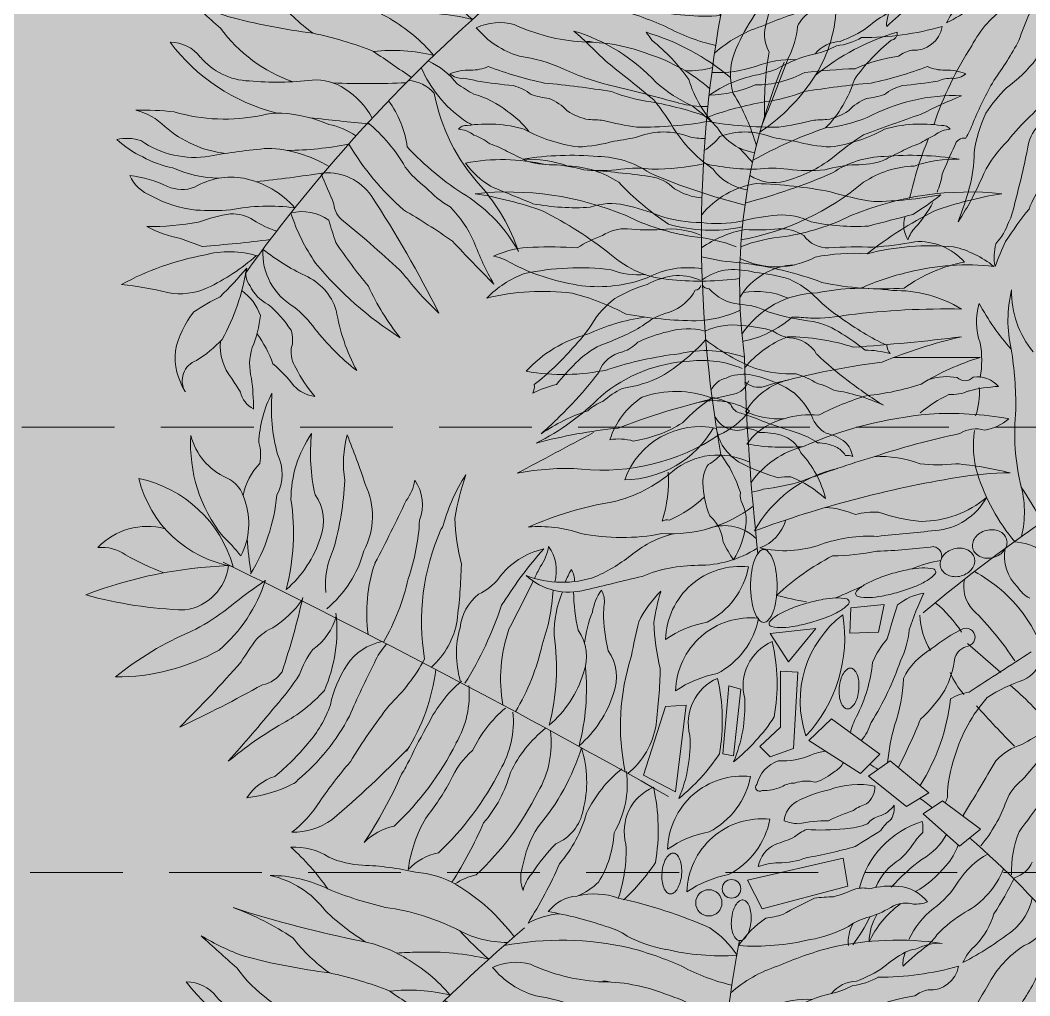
# Model space of a CAD drawing. Header units: millimetres. Extents: x -9564 to 494436, y -140371 to 4257.
# Drawn here: x 13633 to 14995, y -3018 to -1703 of the extents above; entities that cross this region are included whole.
import ezdxf

# ---------------------------------------------------------------- set-up
doc = ezdxf.new("R2010")
doc.units = ezdxf.units.MM
doc.header["$MEASUREMENT"] = 0
doc.linetypes.add('HIDDEN2', pattern=[0.1875, 0.125, -0.0625])
for name, color, linetype, lineweight in [('8', 8, 'Continuous', 5), ('AS', 8, 'HIDDEN2', 5), ('HATCH', 8, 'Continuous', 13)]:
    doc.layers.add(name, color=color, linetype=linetype, lineweight=lineweight)

# ---------------------------------------------------------------- blocks, each defined once
blk = doc.blocks.new('TREE03')
at = {"layer": 'HATCH'}
for p, q in [((5.282, 11.355), (7.795, 11.615)), ((7.795, 11.615), (7.362, 9.535)), ((5.195, 9.449), (5.282, 11.355)), ((2.659, 9.815), (-0.785, 9.432)), ((-0.785, 9.432), (0.593, 7.289)), ((0.593, 7.289), (2.659, 9.815)), ((7.362, 9.535), (5.195, 9.449)), ((14.035, 8.669), (16.549, 6.502)), ((-0.019, 6.601), (1.282, 6.524)), ((-0.019, 2.392), (-0.019, 6.601)), ((1.282, 6.524), (0.976, 0.785)), ((-3.891, 5.502), (-4.343, 0.384)), ((-2.988, 5.251), (-3.891, 5.502)), ((-3.54, 0.233), (-2.988, 5.251)), ((-10.314, -1.222), (-8.658, 3.946)), ((-8.658, 3.946), (-7.102, 4.047)), ((-7.102, 4.047), (-7.905, -2.476)), ((-1.55, 0.938), (-0.019, 2.392)), ((2.133, 1.382), (3.827, 3.015)), ((3.827, 3.015), (7.456, 0.354)), ((-0.785, 0.173), (-1.55, 0.938)), ((0.976, 0.785), (-0.785, 0.173)), ((6.004, -1.098), (2.133, 1.382)), ((-4.343, 0.384), (-3.54, 0.233)), ((7.456, 0.354), (6.004, -1.098)), ((6.609, -1.279), (8.242, -0.13)), ((8.242, -0.13), (11.146, -2.549)), ((-7.905, -2.476), (-10.314, -1.222)), ((9.452, -3.578), (6.609, -1.279)), ((11.146, -2.549), (9.452, -3.578)), ((10.723, -4.122), (12.174, -3.154)), ((12.174, -3.154), (15.018, -5.271)), ((13.445, -6.541), (10.723, -4.122)), ((15.018, -5.271), (13.445, -6.541)), ((4.689, -7.444), (-2.486, -9.1)), ((5.04, -9.551), (4.689, -7.444)), ((-2.486, -9.1), (-1.382, -11.258)), ((-1.382, -11.258), (5.04, -9.551))]:
    blk.add_line(p, q, dxfattribs=at)
for points in [[(14.447, 15.815, 0.119964), (14.641, 15.462, 0.104948), (15.014, 15.196, 0.088944), (15.473, 15.087, 0.080201), (15.993, 15.141, 0.080201), (16.469, 15.356, 0.088944), (16.811, 15.682, 0.104948), (16.998, 16.1, 0.119964), (16.988, 16.502, 0.119964), (16.795, 16.854, 0.104948), (16.422, 17.12, 0.088944), (15.963, 17.229, 0.080201), (15.443, 17.175, 0.080201), (14.967, 16.96, 0.088944), (14.625, 16.634, 0.104948), (14.437, 16.217, 0.119964)], [(-2.258, 13.002, 0.037444), (-2.174, 11.883, 0.049921), (-1.966, 11.067, 0.093255), (-1.575, 10.407, 0.215661), (-1.262, 10.265, 0.215661), (-0.948, 10.407, 0.093255), (-0.557, 11.067, 0.049921), (-0.349, 11.883, 0.037444), (-0.265, 13.002, 0.037444), (-0.349, 14.121, 0.049921), (-0.557, 14.938, 0.093255), (-0.948, 15.597, 0.215661), (-1.262, 15.739, 0.215661), (-1.575, 15.597, 0.093255), (-1.966, 14.938, 0.049921), (-2.174, 14.121, 0.037444)], [(12.021, 14.428, 0.119964), (12.214, 14.076, 0.104948), (12.587, 13.809, 0.088944), (13.046, 13.7, 0.080201), (13.566, 13.754, 0.080201), (14.042, 13.969, 0.088944), (14.384, 14.295, 0.104948), (14.572, 14.713, 0.119964), (14.562, 15.115, 0.119964), (14.368, 15.467, 0.104948), (13.995, 15.733, 0.088944), (13.536, 15.842, 0.080201), (13.016, 15.788, 0.080201), (12.54, 15.573, 0.088944), (12.198, 15.248, 0.104948), (12.01, 14.83, 0.119964)], [(8.855, 12.535, 0.024378), (10.074, 12.954, 0.033607), (10.917, 13.357, 0.071679), (11.593, 13.878, 0.269423), (11.652, 14.113, 0.269423), (11.477, 14.28, 0.071679), (10.627, 14.36, 0.033607), (9.698, 14.251, 0.024378), (8.444, 13.953, 0.024378), (7.225, 13.535, 0.033607), (6.381, 13.131, 0.071679), (5.706, 12.611, 0.269423), (5.647, 12.376, 0.269423), (5.822, 12.208, 0.071679), (6.671, 12.129, 0.033607), (7.601, 12.238, 0.024378)], [(2.354, 10.282, 0.024378), (3.574, 10.7, 0.033607), (4.417, 11.104, 0.071679), (5.093, 11.625, 0.269423), (5.152, 11.86, 0.269423), (4.977, 12.027, 0.071679), (4.127, 12.106, 0.033607), (3.198, 11.997, 0.024378), (1.944, 11.7, 0.024378), (0.725, 11.282, 0.033607), (-0.119, 10.878, 0.071679), (-0.794, 10.357, 0.269423), (-0.853, 10.122, 0.269423), (-0.678, 9.955, 0.071679), (0.171, 9.875, 0.033607), (1.1, 9.984, 0.024378)], [(4.409, 5.36, 0.049118), (4.418, 4.734, 0.06291), (4.534, 4.259, 0.103199), (4.778, 3.879, 0.179861), (5.017, 3.767, 0.179861), (5.271, 3.838, 0.103199), (5.574, 4.172, 0.06291), (5.767, 4.622, 0.049118), (5.88, 5.238, 0.049118), (5.87, 5.863, 0.06291), (5.755, 6.339, 0.103199), (5.511, 6.718, 0.179861), (5.272, 6.831, 0.179861), (5.018, 6.759, 0.103199), (4.715, 6.425, 0.06291), (4.522, 5.976, 0.049118)], [(-8.913, -8.542, 0.049118), (-8.903, -9.168, 0.06291), (-8.787, -9.643, 0.103199), (-8.544, -10.023, 0.179861), (-8.305, -10.135, 0.179861), (-8.05, -10.064, 0.103199), (-7.747, -9.73, 0.06291), (-7.555, -9.28, 0.049118), (-7.442, -8.665, 0.049118), (-7.451, -8.039, 0.06291), (-7.567, -7.564, 0.103199), (-7.81, -7.184, 0.179861), (-8.05, -7.072, 0.179861), (-8.304, -7.143, 0.103199), (-8.607, -7.477, 0.06291), (-8.8, -7.927, 0.049118)], [(-3.694, -12.054, 0.049118), (-3.685, -12.68, 0.06291), (-3.569, -13.156, 0.103199), (-3.326, -13.535, 0.179861), (-3.087, -13.648, 0.179861), (-2.832, -13.576, 0.103199), (-2.529, -13.242, 0.06291), (-2.336, -12.793, 0.049118), (-2.223, -12.177, 0.049118), (-2.233, -11.551, 0.06291), (-2.349, -11.076, 0.103199), (-2.592, -10.696, 0.179861), (-2.831, -10.584, 0.179861), (-3.086, -10.655, 0.103199), (-3.389, -10.989, 0.06291), (-3.581, -11.439, 0.049118)]]:
    blk.add_lwpolyline(points, format="xyb", close=True, dxfattribs=at)
for centre, radius in [((-3.69, -9.752), 0.697), ((-5.396, -10.806), 0.988)]:
    blk.add_circle(centre, radius, dxfattribs=at)
for centre, radius, start, end in [((10.931, 47.229), 15.532, 137.05022, 158.00979), ((72.254, 38.166), 75.3, 164.87666, 167.0521), ((3.378, 54.112), 2.303, 116.9339, 156.4233), ((-6.189, 56.859), 10.374, 323.61109, 355.68417), ((-19.578, 41.335), 13.957, 42.8797, 73.17942), ((-45.27, 20.933), 44.986, 44.38313, 48.6321), ((1.495, 54.425), 2.697, 166.86656, 208.66307), ((-5.273, 55.635), 6.568, 333.436, 354.73679), ((-15.1, 37.684), 17.64, 50.02132, 73.57493), ((-12.669, 52.321), 3.428, 29.29336, 41.7795), ((-18.342, 43.066), 13.949, 34.92241, 51.60355), ((13.737, 37.684), 17.64, 106.42507, 129.05964), ((16.979, 43.066), 13.949, 128.39645, 145.07759), ((8.248, 54.505), 0.511, 277.61771, 11.30943), ((22.697, 49.137), 23.905, 170.38071, 182.37953), ((-128.327, -94.961), 187.05, 50.57065, 51.98147), ((0.893, 51.402), 4.663, 159.37372, 197.35327), ((39.664, 35.773), 42.744, 157.16579, 187.51838), ((-865.519, 390.319), 929.599, 338.360968, 338.70377), ((1.604, 53.651), 8.898, 196.99009, 224.53304), ((-2.968, 53.651), 8.898, 315.46696, 343.00991), ((-1.916, 59.343), 11.301, 228.85833, 245.2195), ((-9.595, 59.102), 14.448, 303.82748, 324.46357), ((-27.639, 35.281), 23.038, 30.92199, 38.16933), ((-16.839, 41.81), 15.609, 15.82616, 31.69501), ((13.09, 35.89), 13.957, 87.89636, 118.19608), ((30.777, 8.259), 44.986, 112.44368, 116.69265), ((-26.53, 23.339), 32.524, 48.82156, 52.32585), ((2.222, 58.653), 11.301, 275.85628, 292.21745), ((71.757, -128.307), 187.05, 109.09431, 110.50513), ((0.797, 53.014), 10.486, 214.20462, 235.93817), ((-1.422, 49.396), 3.866, 210.89841, 262.24368), ((13.83, 16.613), 32.524, 108.74993, 119.2781), ((18.751, 27.549), 23.038, 122.90645, 130.15379), ((-26.53, 23.339), 32.524, 41.34104, 43.9898), ((-15.762, 22.612), 22.746, 84.8617, 99.1059), ((-19.13, 35.333), 9.74, 71.14289, 91.36399), ((-13.849, 38.112), 7.155, 55.81265, 89.00848), ((-2.396, 53.546), 10.486, 285.13761, 306.87116), ((7.916, 38.112), 7.155, 90.99152, 124.18735), ((9.829, 22.612), 22.746, 80.8941, 95.1383), ((13.197, 35.333), 9.74, 88.63601, 108.85711), ((-16.232, 37.165), 7.39, 56.6398, 88.05842), ((8.311, 86.023), 45.742, 246.63743, 256.09932), ((-1.953, 46.577), 3.849, 215.77677, 261.76983), ((-14.244, 86.023), 45.742, 284.6732, 293.36257), ((10.299, 37.165), 7.39, 91.94158, 123.3602), ((3.473, 58.061), 21.481, 223.26918, 236.3503), ((-6.505, 58.477), 19.787, 280.3287, 310.08068), ((-0.514, 46.561), 3.251, 236.46461, 285.25579), ((-20.491, 19.569), 23.035, 67.32772, 96.16647), ((14.161, 19.569), 23.035, 83.83353, 112.67228), ((-27.212, 15.062), 27.735, 70.27691, 81.19281), ((20.882, 15.062), 27.735, 98.80719, 109.72309), ((-32.448, 12.749), 31.95, 52.10966, 62.81782), ((26.118, 12.749), 31.95, 117.18218, 127.89034), ((-4.056, 56.15), 17.087, 243.75454, 261.19281), ((-2.274, 56.15), 17.087, 278.80719, 296.24546), ((-5.234, 51.242), 11.515, 253.88623, 281.82907), ((-7.768, 26.934), 12.379, 69.02168, 84.91858), ((1.438, 26.934), 12.379, 95.08142, 110.97832), ((-7.761, 43.506), 7.508, 227.57828, 267.16555), ((5.527, 23.113), 14.883, 86.26843, 101.36007), ((11.276, 19.085), 19.474, 84.93615, 104.21211), ((11.257, 31.046), 7.638, 51.33891, 76.84601), ((-0.31, 43.127), 6.153, 243.65652, 298.17969), ((-16.61, 29.305), 7.638, 110.3065, 135.8136), ((-15.14, 17.434), 19.474, 82.9404, 102.21635), ((-10.731, 41.796), 5.423, 248.18566, 275.77911), ((1.276, 32.074), 5.062, 92.30635, 149.06496), ((13.822, 18.059), 18.989, 102.79866, 114.30937), ((14.009, 19.221), 17.904, 83.52388, 104.20739), ((-6.019, 57.561), 21.657, 264.40053, 277.80183), ((-17.869, 17.229), 17.904, 82.94511, 103.62862), ((-20.037, 17.683), 17.856, 61.83263, 75.84152), ((2.896, 28.053), 6.97, 91.06287, 146.34054), ((-1.836, 29.049), 6.079, 66.58644, 99.32162), ((6.05, 19.47), 15.896, 81.49155, 101.92038), ((8.675, 25.771), 9.423, 58.47549, 91.66036), ((26.758, 32.959), 9.673, 166.37374, 192.96746), ((24.493, 35.115), 7.137, 179.00788, 219.42336), ((19.415, 32.85), 4.692, 162.98201, 199.68201), ((30.878, 42.828), 18.123, 208.34649, 221.62904), ((-6.195, 62.658), 29.73, 259.50829, 269.71284), ((-6.551, 40.988), 8.063, 271.46883, 295.87711), ((12.403, -26.146), 59.961, 88.85418, 96.98753), ((-7.854, 17.483), 15.896, 98.56787, 114.76829), ((-4.343, 39.124), 7.888, 280.88459, 311.28602), ((1.055, 25.156), 8.044, 81.46885, 91.37816), ((2.171, 49.817), 16.707, 270.26421, 280.12513), ((-12.138, 22.798), 9.423, 104.59948, 137.78434), ((3.399, 24.356), 7.912, 111.37617, 140.54447), ((0.515, 15.69), 16.033, 72.05393, 90), ((-4.275, 175.493), 144.877, 273.85082, 277.08787), ((22.094, -5.241), 37.927, 102.93863, 112.43168), ((7.818, 29.964), 7.297, 349.69675, 10.30325), ((-4.556, 3.923), 26.7, 96.62283, 108.43534), ((-5.619, 22.015), 8.668, 70.40654, 103.44891), ((-9.057, 26.51), 26.733, 359.45367, 9.20959), ((-6.258, 18.65), 11.253, 92.89899, 130.0309), ((-5.905, 22.03), 7.912, 67.5274, 96.6957), ((170.687, 34.673), 173.458, 181.48413, 186.37077), ((14.41, -25.532), 55.763, 96.99224, 106.27607), ((69.419, -325513.42), 325543.588, 90.00957982, 90.01072377), ((20.358, 12.362), 18.594, 106.78337, 121.76749), ((87.294, -80.311), 119.163, 112.23141, 129.9934), ((-16.368, 44.608), 15.721, 259.92878, 282.37505), ((-3.837, 28.903), 1.517, 281.14363, 341.26454), ((-1.66, 29.447), 1.517, 226.80733, 286.92825), ((1.853, 23.42), 5.227, 103.7888, 149.25676), ((4.533, 46.529), 19.326, 275.82661, 288.19742), ((12.471, 24.569), 4.165, 78.99098, 108.19963), ((13.852, 29.263), 0.842, 225.88884, 317.1217), ((14.793, 26.614), 2.101, 41.15103, 98.88106), ((-30.309, 23.386), 8.917, 152.66538, 177.46758), ((-24.817, 26.393), 13.457, 175.36281, 195.07866), ((7.855, -27.17), 55.763, 101.79581, 111.07963), ((17.456, 17.492), 11.004, 115.90754, 129.33334), ((12.849, 30.56), 3.176, 266.38652, 293.63035), ((17.089, 15.859), 12.158, 93.36662, 104.1265), ((9.598, 27.509), 5.345, 341.06181, 4.23573), ((-26.694, 40.341), 18.578, 296.60326, 315.26875), ((-5.035, 21.698), 5.227, 58.81512, 104.28308), ((12.175, 8.037), 20.086, 106.42723, 117.64706), ((-7.181, 29.942), 6.147, 294.44832, 322.13546), ((-0.133, 31.704), 6.147, 245.93641, 273.62355), ((2.181, 19.442), 6.423, 83.97377, 107.44794), ((13.97, -4.563), 30.607, 95.23897, 113.57567), ((12.675, 0.042), 25.918, 80.0462, 93.31793), ((35.125, 24.553), 17.533, 174.42868, 193.64547), ((1.462, 20.818), 4.903, 104.2546, 144.46708), ((14.602, 28.587), 3.953, 280.69108, 310.23766), ((-33.346, 23.624), 10.998, 176.48456, 218.68932), ((-39.718, 25.48), 4.755, 194.38912, 246.02165), ((-28.173, 19.506), 8.627, 145.06609, 180.12409), ((-21.694, 22.91), 13.638, 173.53048, 192.92363), ((-24.503, 22.221), 8.352, 165.25434, 188.97639), ((-78.132, 5.548), 49.278, 17.84296, 22.42698), ((153126.074, -287250.128), 325543.588, 118.06114877, 118.06229272), ((-8.473, -12.882), 37.927, 95.64019, 105.13324), ((-13.363, 37.445), 15.739, 264.17278, 303.67076), ((25.094, -31.469), 57.115, 101.73357, 108.45298), ((14.671, 22.616), 2.19, 72.34911, 123.00649), ((21.617, 23.503), 7.13, 170.53915, 196.76415), ((-42.304, 22.845), 3.226, 348.50147, 16.86304), ((0.247, 39.052), 15.633, 259.77816, 275.43806), ((-40.821, 21.411), 3.355, 331.94995, 26.19874), ((-4.693, 17.435), 5.404, 64.0586, 129.52676), ((3.499, 16.685), 7.031, 104.58799, 144.34805), ((-35.704, 18.885), 4.778, 136.04396, 168.86666), ((28.269, -48.878), 74.676, 106.53556, 110.88952), ((7.552, 14.475), 8.252, 69.20613, 93.73157), ((11.825, 31.928), 9.831, 262.14633, 277.85367), ((10.878, -3.579), 25.87, 75.75918, 84.92016), ((-12.9, 14.28), 12.872, 146.62299, 164.88496), ((-5.598, 14.999), 19.14, 160.58239, 170.73359), ((-16.159, 3.233), 18.594, 86.30439, 101.2885), ((-15.08, 29.683), 10.656, 283.44904, 310.69618), ((6.454, 12.454), 9.634, 103.08535, 150.94222), ((17.242, -1.6), 23.096, 90, 99.93994), ((29.081, 25.933), 14.978, 197.42727, 219.99757), ((-39.72, 23.09), 8.74, 193.38149, 260.56173), ((-50.125, 11.943), 9.321, 15.72343, 78.2198), ((-42.675, 18.904), 2.456, 12.5715, 65.34729), ((-56.472, 22.162), 23.751, 344.43045, 356.99867), ((-36.223, 18.24), 5.548, 332.0351, 25.704), ((-30.751, 21.407), 3.285, 322.62511, 351.86805), ((-30.085, 19.112), 3.169, 338.20084, 35.28189), ((26.614, -60.335), 82.572, 99.31036, 110.25111), ((-3.066, 36.297), 16.111, 276.27675, 286.99156), ((10.511, 18.543), 7.813, 346.42548, 15.97188), ((-51.6, 21.115), 13.8, 328.50543, 354.66812), ((-37.736, 17.88), 3.388, 338.72266, 35.74402), ((-2.652, 23.554), 3.538, 278.09931, 292.38106), ((-5.486, 4.492), 28.448, 27.90762, 34.04173), ((-45.084, 17.685), 5.116, 331.82639, 20.04715), ((-53.438, 16.995), 16.824, 345.29259, 8.52079), ((-135.941, 70.39), 119.246, 332.17324, 334.69144), ((-8.175, -7.245), 26.93, 99.46253, 113.60785), ((-8.263, 27.156), 10.242, 266.28463, 307.26025), ((10.569, 25.458), 7.602, 270, 310.2621), ((11.26, 21.958), 4.808, 274.15795, 331.40811), ((2.905, 11.761), 7.153, 67.62013, 86.23858), ((7.138, 12.037), 6.516, 88.02862, 103.39309), ((11.658, 30.656), 12.846, 250.46251, 265.13546), ((-47.593, 12.353), 5.126, 75.04931, 136.41234), ((-42.356, 18.596), 15.228, 340.61333, 357.51289), ((-26.714, 18.083), 1.457, 324.71882, 342.14586), ((-6.261, 18.922), 18.247, 182.64277, 193.6146), ((-18.154, 7.564), 9.901, 71.50345, 94.66696), ((-4.206, 14.15), 3.385, 45.2338, 109.61313), ((-2.636, 18.822), 3.148, 289.88601, 344.15766), ((-53.715, 4.586), 16.936, 39.10987, 45.9075), ((-9.929, 10.327), 17.06, 156.08665, 189.51969), ((-11.925, 32.035), 15.395, 258.42931, 281.23056), ((-6.227, 9.371), 7.763, 103.63025, 128.8772), ((6.706, 5.544), 11.2, 87.08903, 109.17191), ((-97.81, 1089.418), 1077.824, 275.5951, 275.826608), ((-12.19, 18.352), 27.957, 183.6478, 189.0363), ((-42.725, 19.2), 8.536, 310.64798, 342.62185), ((-20.687, 16.434), 3.285, 322.62511, 351.86805), ((-20.022, 14.139), 3.169, 344.56501, 35.28189), ((0.288, 23.829), 8.18, 256.90574, 289.57396), ((5.603, 62.999), 47.414, 271.97857, 277.15689), ((11.399, 15.239), 0.723, 332.81978, 81.09866), ((17.402, 12.32), 3.991, 24.26492, 87.90774), ((-51.018, 12.759), 3.141, 55.38232, 95.25864), ((-39.71, 31.85), 19.056, 240.0159, 249.60627), ((-27.805, 13.048), 6.403, 154.67776, 184.86038), ((-39.563, 17.861), 8.535, 309.70406, 344.91029), ((-16.541, 10.144), 5.781, 102.60475, 143.40614), ((4.841, -4.369), 30.314, 138.32764, 147.86212), ((-19.151, 25.424), 12.846, 294.13919, 308.81213), ((-6.165, 22.733), 8.18, 269.70069, 302.36891), ((12.658, -1.608), 19.004, 117.45664, 132.97915), ((3.378, 35.945), 20.696, 271.43216, 280.75616), ((20.035, 15.245), 3.21, 169.65278, 226.16461), ((-40.142, -19.285), 33.847, 92.30861, 110.90434), ((-45.281, 14.964), 3.8, 277.75737, 353.50672), ((-292.692, -503.018), 575.336, 60.390043, 64.157867), ((-19.5, 10.972), 11.608, 161.12873, 188.0056), ((-63.89, 15.539), 39.905, 352.61214, 358.68952), ((-125.878, 65.417), 119.246, 334.22667, 334.69144), ((-6.188, 3.354), 11.2, 90.10273, 112.18562), ((-3.013, 8.839), 5.633, 83.79627, 178.57819), ((-8.31, 15.618), 6.023, 297.55389, 348.70884), ((13.356, 6.239), 8.769, 98.61604, 113.5511), ((-15.904, 17.345), 4.808, 227.86653, 285.11669), ((-16.407, 20.877), 7.602, 249.01255, 289.27465), ((-11.983, 11.856), 4.43, 147.56399, 161.27533), ((-17.215, 13.368), 1.725, 358.74474, 30.0674), ((-265.313, 1060.975), 1077.824, 283.448037, 283.679545), ((9.256, 4.188), 11.225, 36.96422, 61.79639), ((-49.587, 16.868), 11.395, 310.39385, 342.40116), ((-15.171, -21.129), 41.816, 124.2828, 129.63035), ((-44.627, 17.251), 17.043, 330.14462, 347.42979), ((-24.352, 16.028), 3.998, 294.20473, 322.42832), ((-125.878, 65.417), 119.246, 332.17324, 334.11608), ((-9.666, 46.01), 36.602, 292.1376, 295.7388), ((16.384, 12.981), 2.623, 168.59615, 222.39293), ((19.784, 14.134), 2.31, 211.40149, 242.81041), ((-43.732, 43.018), 31.836, 254.53828, 268.1338), ((-91.635, 24.689), 57.122, 341.49626, 347.3143), ((-20.327, 9.434), 3.792, 128.98742, 173.47186), ((-32.293, 13.623), 15.228, 340.61333, 356.47396), ((-8.401, 9.324), 8.627, 157.94792, 180.12409), ((-1.922, 12.727), 13.638, 180.74504, 192.92363), ((-10.019, 10.326), 4.187, 145.56716, 170.41401), ((-14.965, 11.829), 1.725, 358.74474, 30.0674), ((-2.949, 6.461), 8.626, 134.50168, 153.43562), ((9.354, 7.171), 19.14, 163.63792, 170.73359), ((7.638, 42.78), 31.5, 255.40663, 259.57831), ((11.463, 8.231), 4.286, 99.26434, 128.65821), ((30.784, 2.856), 22.197, 154.35772, 162.03721), ((-42.317, 16.455), 7.793, 302.27191, 324.82347), ((-47.151, 20.268), 27.59, 328.11164, 341.4584), ((-20.444, 11.333), 0.572, 132.29474, 163.6644), ((0.257, 10.202), 13.591, 173.28487, 176.59145), ((117.406, -22.869), 113.951, 162.40424, 163.73892), ((5.531, 4.316), 9.611, 32.88758, 50.62668), ((-52.254, 25.431), 17.732, 296.7414, 305.95356), ((-37.643, 11.831), 4.375, 304.79227, 345.98795), ((-44.897, 9.705), 11.548, 336.79149, 6.23002), ((-6.152, 7.784), 8.627, 157.94792, 173.88522), ((0.327, 11.188), 13.638, 180.74504, 192.92363), ((9.625, 4.354), 8.155, 127.36794, 198.73508), ((-5.956, 9.102), 10.771, 316.84322, 9.2598), ((15.908, 10.992), 5.447, 182.05501, 211.4694), ((-1.271, -4.917), 22.521, 33.05168, 45.74075), ((7.493, 3.168), 13.249, 23.24248, 35.90542), ((-36.472, 6.147), 4.083, 114.36398, 135.61271), ((-30.169, 11.345), 5.927, 311.43666, 350.90527), ((-17.113, 7.914), 7.249, 164.38688, 196.26825), ((38.154, -1.375), 50.2, 166.52951, 169.5366), ((8.692, 11.094), 18.247, 182.64277, 193.6146), ((-4.092, 2.447), 7.962, 100.36504, 124.87656), ((-2.26, 4.975), 5.633, 83.79627, 178.57819), ((-7.558, 11.755), 6.023, 297.55389, 348.70884), ((-34.907, -12.534), 24.03, 112.94366, 128.90366), ((-9.437, 5.999), 11.608, 161.12873, 189.60031), ((-33.666, 6.812), 16.824, 345.29259, 8.52079), ((-17.965, 7.697), 3.388, 338.72266, 35.74402), ((3.087, 10.328), 6.613, 333.54812, 354.55936), ((19.303, -1.589), 12.679, 115.95003, 128.98939), ((13.928, 9.151), 0.683, 283.33127, 104.74276), ((-13.479, -9.895), 32.071, 143.89583, 147.57607), ((-29.193, 4.822), 4.071, 100.76101, 146.34302), ((-25.482, 4.962), 5.531, 138.24908, 155.85135), ((-34.564, 12.278), 17.043, 329.19186, 347.42979), ((0.809, 5.485), 3.633, 113.35521, 195.16261), ((-14.504, 5.612), 14.238, 350.07359, 13.02278), ((13.712, 4.249), 7.444, 139.95, 156.0363), ((14.391, 7.142), 1.379, 102.80356, 160.46027), ((-49.868, 21.698), 15.532, 269.51622, 299.57011), ((-29.757, 4.148), 6.766, 142.81222, 161.11473), ((-15.716, 6.158), 3.388, 338.72266, 35.74402), ((5.023, 2.499), 17.06, 162.10172, 191.76379), ((13.895, 3.724), 5.219, 119.50069, 153.43364), ((5.825, 8.512), 7.324, 332.80186, 352.87458), ((279.734, -399.617), 484.002, 122.61893, 123.27497), ((-105.495, 63.715), 86.026, 314.53331, 319.02136), ((-24.969, 2.128), 9.08, 146.96316, 167.65891), ((48.387, -32.331), 88.275, 153.37884, 156.24445), ((-39.71, 14.659), 14.8, 314.03373, 331.09415), ((-31.417, 5.273), 16.824, 345.29259, 5.55113), ((-4.068, 8.313), 11.026, 332.29918, 354.58489), ((-10.903, 14.02), 20.986, 327.5067, 341.56407), ((17.167, 8.244), 2.553, 295.89783, 342.89635), ((-39.346, 7.777), 2.239, 280.28085, 327.09187), ((-54.344, 18.3), 21.767, 318.82806, 326.66587), ((-40.466, 8.472), 14.651, 327.45363, 353.17489), ((-22.954, 9.017), 8.536, 310.64798, 342.62185), ((-48.938, 7.712), 39.905, 352.61214, 358.68952), ((-3.339, -1.417), 7.962, 100.36504, 124.87656), ((18.409, 8.933), 6.173, 203.19764, 221.35127), ((-90.324, 98.292), 106.002, 295.21643, 298.99216), ((-17.636, -1.641), 9.82, 130.35774, 154.0115), ((-30.698, 4.862), 7.299, 329.68715, 5.25245), ((-3.306, 2.725), 3.633, 113.35521, 195.16261), ((-18.618, 2.852), 14.238, 350.07359, 13.02278), ((-2.687, 6.463), 11.922, 340.70893, 358.05057), ((22.141, -5.631), 12.205, 108.43397, 122.84549), ((2.941, -11.612), 22.338, 39.35271, 50.19313), ((-43.229, 13.246), 12.062, 298.67394, 317.87017), ((-20.705, 7.478), 8.536, 310.64798, 342.62185), ((3.623, 10.658), 10.302, 312.01557, 327.77637), ((14.884, 0.902), 4.188, 99.63688, 120.46411), ((24.371, -3.121), 11.759, 138.81245, 163.5632), ((-183.056, 124.758), 188.793, 318.56715, 320.22384), ((-41.907, 6.833), 8.528, 318.27763, 341.08326), ((7.103, -24.303), 46.22, 142.21058, 148.56761), ((-14.321, -3.654), 9.82, 130.35774, 154.0115), ((-13.397, 3.986), 10.713, 336.94256, 2.93572), ((-2.433, 6.179), 15.285, 327.66505, 353.73789), ((67.818, 51.177), 71.03, 221.63223, 224.99577), ((-46.054, 10.314), 15.375, 309.46447, 332.56425), ((-27.383, 2.849), 7.299, 329.68715, 5.25245), ((-12.669, 11.165), 14.585, 308.75115, 326.7005), ((10.995, 0.51), 5.938, 153.20133, 165.68728), ((-23.079, -22.286), 28.787, 119.92773, 129.81557), ((10.175, -18.227), 42.174, 150.31007, 154.50846), ((-11.48, -5.311), 9.82, 128.98698, 154.0115), ((-15.216, 3.517), 5.927, 309.0158, 350.90527), ((2.721, 4.043), 4.279, 321.40239, 342.34893), ((24.517, -1.928), 16.562, 164.40491, 174.26874), ((-38.147, 22.93), 52.587, 333.36577, 337.73352), ((-24.542, 1.192), 7.299, 329.68715, 7.37139), ((-17.511, 1.226), 10.713, 336.94256, 2.93572), ((1.834, 29.614), 32.865, 299.74324, 303.2619), ((-49.762, 12.913), 18.45, 309.57122, 320.42203), ((-88.083, 59.185), 83.785, 310.45741, 315.84232), ((-44.256, 11.171), 22.232, 313.20158, 333.28878), ((-31.041, 5.819), 16.824, 319.58497, 342.81317), ((-23.11, -1.713), 8.536, 345.48392, 17.45778), ((19.343, -3.066), 4.316, 106.19217, 137.04296), ((-18.769, -4.31), 6.615, 131.4423, 156.03813), ((-16.784, 8.405), 14.585, 308.75115, 326.7005), ((0.054, 5.808), 5.955, 267.78109, 292.3788), ((3.903, -3.365), 3.994, 97.72271, 113.33362), ((21.883, -2.959), 9.343, 160.20008, 179.54944), ((6.989, 8.928), 15.324, 316.68279, 325.99389), ((-5.687, -23.057), 35.108, 139.3776, 145.52483), ((-41.136, 6.62), 14.839, 328.48362, 333.17571), ((-5.76, -8.372), 9.82, 128.98698, 154.0115), ((0.596, -2.46), 2.443, 108.43381, 167.19352), ((3.175, 0.584), 1.764, 301.53073, 330.93446), ((-26.397, -53.012), 62.173, 57.15666, 57.8225), ((-175.225, 111.891), 221.777, 328.43367, 329.66296), ((-36.865, -4.979), 3.844, 107.31827, 147.48521), ((-58.885, 12.177), 33.186, 326.20201, 336.34788), ((-40.941, 9.158), 22.232, 313.20158, 333.28878), ((-29.854, 1.638), 9.908, 319.41815, 344.5088), ((-18.822, -1.869), 7.299, 329.68715, 7.37139), ((-2.862, -6.917), 5.633, 83.79627, 178.57819), ((-8.16, -0.138), 6.023, 297.55389, 348.70884), ((0.648, 3.392), 5.521, 291.30203, 308.65795), ((-41.418, 7.742), 10.735, 277.02132, 296.06444), ((-37.141, -0.941), 1.057, 294.57031, 324.3675), ((-40.16, 6.497), 17.361, 320.98142, 332.1135), ((-8.123, -5.454), 3.633, 113.35521, 195.16261), ((-23.435, -5.327), 14.238, 350.07359, 13.02278), ((-1.584, -2.133), 0.295, 133.26185, 309.11377), ((-1.257, 1.129), 3.494, 267.69361, 292.40563), ((1.044, -3.553), 1.746, 90, 123.7401), ((1.94, -4.405), 2.748, 74.93247, 109.01714), ((5.877, -8.417), 6.503, 79.2164, 110.00429), ((5.314, -2.015), 1.78, 310.04481, 359.52723), ((20.442, -4.527), 3.736, 128.05928, 158.19728), ((-38.1, 7.501), 22.232, 313.20158, 333.28878), ((5.576, -11.397), 9.291, 101.94341, 118.02036), ((-26.397, -53.012), 62.173, 52.54157, 53.62291), ((10.476, -2.197), 2.176, 329.83802, 341.56407), ((-42.36, 1.699), 9.144, 307.97997, 327.71972), ((2.109, -4.812), 1.85, 119.05299, 174.5865), ((7.116, -5.927), 2.633, 104.44222, 128.28831), ((6.777, -2.24), 2.149, 286.06557, 325.00619), ((6.572, -3.609), 1.97, 332.23989, 3.98126), ((6.446, 0.619), 11.178, 320.32454, 340.35591), ((-27.485, 29.077), 57.052, 322.73177, 325.68668), ((-17.385, -9.765), 10.708, 150.13974, 172.12075), ((-18.178, -3.228), 3.388, 292.36175, 349.38311), ((-24.134, -1.423), 9.908, 319.41815, 344.5088), ((-1.407, -10.128), 5.633, 83.79627, 178.57819), ((-6.705, -3.349), 6.023, 297.55389, 348.70884), ((12.217, -22.891), 20.186, 109.48134, 115.27625), ((7.913, -6.018), 1.797, 107.52448, 139.85215), ((10.287, -7.146), 3.279, 126.97168, 146.9744), ((17.693, -4.014), 3.961, 182.77278, 184.47302), ((-36.733, -0.21), 5.298, 270, 304.70144), ((-28.109, -9.408), 4.47, 101.98674, 135.67035), ((-52.728, 8.506), 33.186, 327.62342, 336.34788), ((-10.917, -9.662), 8.627, 147.98167, 170.15785), ((1.369, -2.022), 2.838, 247.1677, 269.05651), ((3.125, -8.199), 3.132, 112.3788, 131.62855), ((3.737, -17.841), 13.204, 90.60516, 100.5385), ((3.005, 13.973), 19.307, 266.81431, 275.38896), ((4.463, 0.331), 5.591, 273.64698, 291.8001), ((12.718, -11.375), 6.996, 107.22641, 166.04295), ((8.403, -5.203), 2.3, 351.81299, 12.80509), ((-20.498, -5.091), 7.991, 328.62774, 356.67943), ((-3.941, -13.309), 7.962, 100.36504, 124.87656), ((-3.921, 4.899), 11.848, 287.29526, 294.77721), ((-22.859, 40.848), 55.309, 300.96208, 303.33909), ((14.35, -9.343), 5.292, 133.90655, 145.66145), ((8.295, -3.385), 4.76, 299.59721, 331.25377), ((-26.397, -53.012), 62.173, 39.31406, 49.22855), ((25.411, -8.429), 8.057, 158.45356, 181.87544), ((-36.516, -11.307), 4.692, 56.89906, 93.59906), ((-48.882, -20.141), 18.123, 34.95203, 48.23458), ((-7.214, -15.975), 13.638, 135.18214, 147.36072), ((-22.328, -6.953), 10.713, 340.9639, 2.93572), ((0.504, -8.428), 2.207, 114.14412, 170.89985), ((-3.365, 24.371), 32.222, 279.46171, 286.14518), ((4.215, -2.427), 6.978, 313.0823, 325.71135), ((8.66, -4.721), 5.006, 318.72951, 339.66609), ((-31.018, -0.696), 7.297, 246.27782, 266.88432), ((-24.794, -11.42), 4.47, 101.98674, 135.67035), ((-0.079, -2.41), 5.392, 268.96612, 291.90748), ((11.375, -11.453), 4.601, 121.3554, 156.69737), ((19.448, -19.595), 14.939, 126.09647, 138.17493), ((18.58, -12.583), 6.222, 118.95075, 146.93403), ((-32.079, -28.332), 20.362, 76.8421, 88.13047), ((-17.014, -8.954), 2.522, 162.3021, 201.54268), ((-47.008, 5.445), 33.186, 327.62342, 336.34788), ((-21.6, 0.226), 14.585, 312.16914, 326.7005), ((-0.054, -12.647), 4.847, 91.44614, 109.53546), ((5.931, -2.723), 8.381, 300.20159, 320.76668), ((10.801, -5.912), 6.39, 298.65552, 338.56178), ((16.943, -6.841), 2.171, 287.07956, 335.375), ((-39.897, -15.72), 7.137, 37.15771, 77.57319), ((-38.327, -18.424), 9.673, 63.61361, 90.20733), ((-27.936, -15.618), 7.13, 59.81692, 86.04192), ((-21.953, -13.078), 4.47, 101.98674, 124.31684), ((-16.497, -10.577), 2.947, 138.3528, 166.31697), ((-2.486, -16.52), 7.962, 100.36504, 124.87656), ((-7.567, 3.647), 28.111, 327.07962, 333.45416), ((-23.742, 14.916), 26.733, 247.37147, 257.1274), ((-32.031, -22.314), 14.978, 36.5835, 59.1538), ((-17.427, -5.247), 5.486, 292.8385, 313.14138), ((-0.264, 3.814), 14.791, 286.6982, 293.57195), ((6.178, -12.248), 2.56, 78.11211, 101.88789), ((8.261, -15.809), 6.262, 84.41635, 104.38048), ((8.673, -12.536), 2.966, 37.21548, 86.18618), ((7.515, -5.706), 6.809, 305.59962, 329.23561), ((-15.1, -13.263), 2.966, 93.81382, 142.78452), ((-14.008, -15.565), 5.428, 70.55065, 103.1349), ((-20.206, -46.771), 37.196, 66.38735, 77.57203), ((19.198, -45.963), 39.211, 115.13503, 119.05299), ((3.994, -19.901), 9.547, 90.05124, 98.74559), ((14.854, -9.686), 4.116, 308.51507, 349.61352), ((-14.351, 71.728), 87.117, 252.0892, 258.73503), ((-47.89, -30.022), 20.025, 55.92515, 70.31068), ((-32.092, -28.514), 17.533, 62.9356, 82.15239), ((13.261, -16.809), 7.289, 125.95757, 155.09378), ((4.434, -4.695), 7.51, 287.60923, 302.61752), ((9.384, -13.037), 2.21, 74.35874, 114.11349), ((15.309, -16.137), 6.216, 128.0452, 155.63666), ((10.066, -8.03), 2.88, 268.29146, 289.65262), ((-21.211, 2.309), 18.899, 226.54402, 238.21288), ((-16.113, -17.639), 6.038, 94.89797, 118.35548), ((-21.897, -37.764), 26.666, 70.8126, 80.42644), ((3.272, -18.359), 7.759, 124.47654, 145.98876), ((-2.401, -2.995), 9.06, 278.12957, 286.3984), ((8.017, -16.934), 5.248, 104.46937, 123.81887), ((-3.992, -6.818), 11.823, 322.82927, 334.79741), ((10.813, -13.802), 4.164, 148.56874, 179.14055), ((18.475, -19.443), 9.167, 120.18933, 137.2275), ((10.455, -9.991), 5.811, 316.89753, 343.60943), ((17.188, -11.181), 3.048, 291.51417, 349.23824), ((57.803, -103.594), 119.163, 130.28804, 144.34966), ((-20.533, -5.967), 7.813, 240.60919, 270.15559), ((-14.444, -17.66), 5.248, 56.18113, 75.53063), ((-9.699, -19.086), 7.759, 34.01124, 55.52346), ((0.516, -4.011), 9.711, 280.04461, 298.14002), ((7.836, -13.745), 2.753, 150.94378, 185.67597), ((-33.941, 2.648), 18.6, 238.88327, 249.93969), ((32.151, 68.294), 111.286, 227.13601, 228.98749), ((-26.018, -5.041), 13.562, 218.23926, 234.41789), ((-3.153, 6.333), 28.448, 222.53934, 228.67345), ((-16.475, -36.831), 23.219, 77.26442, 100.69001), ((-6.944, -4.738), 9.711, 241.85998, 259.95539), ((89.934, -31.185), 94.663, 169.30755, 190.06626), ((-1.965, 4.123), 18.182, 266.23341, 283.27555), ((8.827, -36.831), 23.219, 81.78512, 102.73558), ((6.836, -9.564), 6.12, 313.31342, 323.33932), ((1.974, 7.068), 25.249, 297.67052, 307.71), ((-33.432, -23.732), 10.231, 58.85471, 78.3707), ((-18.223, -39.977), 26.692, 66.11491, 75.09185), ((-4.462, 3.397), 18.182, 256.72445, 273.76659), ((10.575, -39.977), 26.692, 104.90815, 113.88509), ((19.598, -25.966), 14.701, 125.62635, 134.9981), ((10.275, -16.213), 1.923, 93.81382, 118.07496), ((11.97, -17.782), 3.936, 87.45536, 117.60064), ((17.01, -16.736), 3.612, 129.8037, 156.45285), ((22.469, -20.528), 7.728, 122.59861, 152.95594), ((-27.466, 34.152), 50.634, 255.29394, 262.68949), ((-27.301, -36.296), 21.777, 89.92711, 94.12463), ((-34.919, -26.46), 13.335, 40.85105, 59.44715), ((-26.472, -34.266), 19.763, 76.70414, 92.32331), ((13.599, -22.371), 8.921, 118.29917, 130.88186), ((11.153, -15.382), 1.959, 155.55461, 185.51951), ((36.211, -22.115), 17.934, 155.3217, 162.17473), ((-31.722, -9.007), 11.328, 216.08334, 250.90872), ((-19.892, -19.509), 4.234, 74.92881, 114.44225), ((-16.64, -11.583), 6.451, 219.13285, 254.23086), ((-12.675, -2.189), 14.576, 245.19231, 265.99649), ((-0.329, -2.479), 14.887, 241.57351, 257.07474), ((2.538, -24.51), 9.358, 107.21699, 132.17515), ((2.89, -8.668), 8.493, 289.3689, 304.99023), ((7.316, 5.995), 22.398, 270, 285.67002), ((11.252, -15.208), 2.144, 265.66773, 350.27179), ((-39.667, -43.46), 27.988, 68.39864, 78.12898), ((-13.457, -19.245), 2.566, 76.62153, 87.70954), ((5.809, -19.245), 2.566, 92.29046, 140.8366), ((4.884, -12.107), 4.937, 276.33977, 299.51384), ((-6.237, -2.74), 28.926, 324.29285, 331.31225), ((-44.634, -19.585), 2.832, 37.49318, 90.61518), ((-33.043, -7.946), 14.582, 217.15447, 255.72055), ((-27.948, -30.449), 13.088, 76.22827, 96.20934), ((57.887, 107.116), 152.074, 234.98886, 236.28998), ((-13.582, -30.239), 13.51, 68.54907, 90.46959), ((2.189, -10.899), 6.92, 283.62612, 297.91586), ((11.618, -19.88), 2.588, 101.76753, 126.15463), ((37.709, -31.281), 26.325, 147.18193, 161.42771), ((-38.539, -14.638), 5.019, 219.95129, 267.94799), ((-27.722, -23.53), 5.91, 38.11968, 65.43112), ((-20.283, -30.504), 12.853, 66.30935, 81.54553), ((-12.491, -29.75), 12.683, 48.54623, 72.33026), ((1.989, -24.967), 6.915, 86.84703, 111.959), ((5.959, -27.319), 9.928, 102.44448, 120.78248), ((11.981, -30.504), 12.853, 98.45447, 113.69065), ((11.907, -11.477), 10.741, 305.83628, 322.59518), ((-17.054, -14.832), 9.534, 203.699, 234.35213), ((-22.188, -22.716), 3.873, 88.36353, 111.8845), ((-22.039, -15.692), 3.153, 269.30874, 294.22632), ((-11.265, 5.764), 26.113, 248.71273, 258.38075), ((-7.466, -2.747), 17.725, 244.41974, 257.48222), ((-5.573, -13.057), 5.839, 266.30682, 286.6953), ((-3.663, -9.001), 10.033, 268.38738, 287.79694), ((-4.206, -3.937), 15.699, 282.99378, 288.895), ((9.468, -80.595), 61.917, 92.45387, 95.95629), ((2.775, 5.764), 26.113, 281.61925, 291.28727), ((13.55, -15.692), 3.153, 245.77368, 270.69126), ((13.698, -22.716), 3.873, 68.1155, 91.63647), ((-36.668, 3.052), 22.798, 264.83922, 276.79316), ((-33.732, -23.613), 4.034, 56.66634, 93.39997), ((-26.94, -22.452), 2.838, 41.51319, 86.06264), ((-22.743, -18.124), 1.337, 228.36835, 274.76403), ((-23.209, -25.229), 5.802, 73.09225, 84.28935), ((-12.245, 43.718), 64.07, 261.67489, 264.07601), ((1.134, -28.166), 9.114, 101.45336, 125.43897), ((-0.658, -12.227), 7.728, 269.86389, 298.60886), ((3.756, 43.718), 64.07, 275.92399, 278.32511), ((14.04, -21.827), 2.373, 87.51061, 115.10779), ((14.254, -18.124), 1.337, 265.23597, 311.63165), ((42.506, -33.993), 29.058, 150.35998, 157.31388), ((-29.751, 42.403), 62.263, 267.55715, 272.60704), ((-35.135, -25.671), 6.525, 29.60332, 56.30146), ((-15.963, -9.646), 12.463, 235.22123, 241.88797), ((-19.691, -23.341), 3.433, 50.90829, 75.96465), ((-23.329, -93.665), 74.163, 80.80394, 84.73582), ((-6.682, -8.259), 13.104, 248.53792, 261.87043), ((-49.252, -176.22), 160.714, 74.55166, 76.34339), ((-4.502, -10.979), 9.758, 272.15347, 293.08376), ((-1.808, -8.259), 13.104, 278.12957, 291.46208), ((14.839, -93.665), 74.163, 95.26418, 99.19606), ((11.201, -23.341), 3.433, 104.03535, 129.09171), ((26.898, -28.887), 12.307, 135.00056, 146.42763), ((-34.593, -25.728), 7.837, 8.22237, 35.76855), ((-10.731, -17.884), 14.337, 190.80019, 222.36958), ((-23.831, -27.59), 7.232, 51.2354, 73.98532), ((-14.964, -12.35), 8.712, 252.89834, 261.96792), ((-17.626, -24.619), 3.918, 43.98605, 68.37182), ((-12.543, -45.068), 24.171, 69.73074, 80.45437), ((4.054, -45.068), 24.171, 99.54563, 110.26926), ((9.136, -24.619), 3.918, 111.62818, 136.01395), ((6.475, -12.35), 8.712, 278.03208, 287.10166), ((35.239, -37.893), 21.815, 128.11691, 140.87015), ((-46.648, -42.539), 20.686, 83.64345, 91.59716), ((-48.337, -26.387), 4.661, 45.08084, 76.19529), ((-40.552, -8.949), 13.576, 253.71912, 281.70588), ((-22.394, -26.808), 5.757, 35.52911, 57.52635), ((-12.409, -18.381), 4.257, 235.71489, 259.32892), ((-4.372, -13.581), 8.005, 255.00605, 270.93858), ((3.919, -18.381), 4.257, 280.67108, 304.28511), ((-36.437, -27.65), 5.576, 88.1828, 104.12378), ((-36.856, -32.415), 10.356, 66.45797, 86.70417), ((5.781, 332.589), 357.246, 263.58201, 264.30207), ((-30.112, -35.57), 15.001, 57.19639, 59.99621), ((-13.197, -33.693), 11.129, 84.27557, 90), ((-6.985, -3.601), 19.691, 254.98259, 262.39901), ((-9.041, 4.039), 27.163, 268.84274, 280.38689), ((0.551, 4.039), 27.163, 259.61311, 271.15726), ((-1.505, -3.601), 19.691, 277.60099, 285.01741), ((4.707, -33.693), 11.129, 90, 95.72443), ((25.958, -26.443), 10.285, 154.90562, 172.13581), ((-39.533, -16.774), 8.381, 228.87193, 263.42357), ((-33.907, -28.532), 5.735, 55.8502, 78.04964), ((-37.336, -32.027), 11.914, 29.6974, 50.71925), ((-22.436, -23.678), 0.679, 80.53829, 144.69874), ((-23.076, -25.263), 1.979, 50.783, 87.51061), ((-20.814, -32.791), 9.899, 73.79199, 98.77792), ((-12.274, -12.542), 12.198, 241.7335, 261.87043), ((-7.561, -28.733), 5.244, 68.90894, 111.09106), ((-1.453, -28.733), 5.244, 68.90894, 111.09106), ((3.26, -12.542), 12.198, 278.12957, 298.2665), ((11.8, -32.791), 9.899, 81.22208, 106.20801), ((14.062, -25.263), 1.979, 92.48939, 129.217), ((13.422, -23.678), 0.679, 35.30126, 99.46171), ((10.032, -20.803), 6.002, 328.36159, 340.70877), ((22.946, -25.149), 3.182, 133.83142, 168.06032), ((-47.902, -27.335), 3.365, 71.78734, 103.1425), ((-43.228, -18.086), 8.078, 227.67353, 244.38247), ((-42.859, -18.445), 6.953, 234.96939, 279.68063), ((-23.016, -27.285), 3.75, 50.59849, 71.48382), ((-14.45, -13.3), 11.326, 272.28481, 286.25918), ((-12.917, -9.964), 14.303, 276.57301, 284.03535), ((-4.446, -18.592), 5.39, 256.83603, 269.91015), ((-7.597, -20.265), 5.559, 303.61416, 319.9751), ((3.903, -9.964), 14.303, 255.96465, 263.42699), ((5.437, -13.3), 11.326, 253.74082, 267.71519), ((37.505, -34.378), 27.23, 157.49655, 167.51712), ((16.383, -31.588), 8.632, 114.44252, 123.47516), ((15.042, -24.703), 0.758, 82.40585, 164.97077), ((25.132, -31.022), 9.695, 134.66479, 152.94986), ((-33.249, -72.176), 47.63, 94.89595, 100.20712), ((-37.614, -34.112), 9.397, 58.5752, 88.17146), ((-36.03, -0.768), 24.112, 270.3988, 281.46666), ((-13.028, -13.413), 21.266, 211.10367, 228.50188), ((-10.951, -9.954), 21.612, 222.6891, 237.96291), ((-22.331, -30.131), 5.988, 59.89432, 73.55155), ((-39.307, -66.578), 46.175, 62.51246, 64.36048), ((30.293, -66.578), 46.175, 115.63952, 117.48754), ((13.317, -30.131), 5.988, 106.44845, 120.10568), ((64.533, -47.688), 55.316, 155.22341, 157.66928), ((5.804, -25.036), 9.966, 344.46997, 0), ((-40.238, -12.835), 61.191, 344.76252, 349.01956), ((-42.657, -17.717), 8.665, 242.03631, 258.08827), ((-19.723, -40.049), 14.485, 76.98817, 100.86577), ((-16.039, -20.074), 5.877, 250.56116, 271.49476), ((7.025, -20.074), 5.877, 268.50524, 289.43884), ((-40.838, -18.134), 8.832, 245.89012, 269.00897), ((-32.861, -30.613), 4.061, 35.28442, 93.55811), ((-21.121, -21.737), 7.325, 216.79603, 233.86563), ((-17.17, -22.025), 6.507, 215.70925, 238.50037), ((-16.382, -36.111), 10.174, 73.86911, 87.20748), ((-12.398, -14.769), 11.626, 264.28978, 278.00159), ((-16.998, -87.094), 60.846, 82.09231, 86.51485), ((-9.614, -35.024), 8.82, 82.40585, 97.59415), ((-8.234, -9.783), 16.5, 269.25599, 282.79592), ((-0.779, -9.783), 16.5, 256.69061, 270.74401), ((0.6, -35.024), 8.82, 82.40585, 97.59415), ((3.384, -14.769), 11.626, 261.99841, 275.71022), ((7.368, -36.111), 10.174, 92.79252, 106.13089), ((-48.853, -36.14), 9.449, 64.91671, 82.92027), ((-45.099, -25.62), 2.831, 203.8079, 249.87228), ((-40.075, -32.209), 5.324, 79.69397, 120.96048), ((-40.568, -33.914), 7.092, 41.76173, 78.24109), ((-48.339, 69.968), 97.721, 275.95141, 278.96385), ((-78.741, -47.182), 49.863, 21.48529, 24.38697), ((-9.1, -30.149), 3.356, 45.36711, 81.90233), ((9.125, -26.172), 4.27, 334.53293, 353.28878), ((-4.534, -17.733), 22.829, 326.74615, 337.10981), ((-43.756, -25.155), 2.661, 245.79844, 290.73884), ((-19.436, -22.024), 8.23, 223.15298, 239.56308), ((-32.286, -37.19), 14.601, 18.8925, 41.34109), ((151.742, 388.406), 450.256, 247.49919, 247.93698), ((-4.289, -23.835), 4.629, 237.99324, 265.03409), ((0.397, -33.866), 6.577, 98.56802, 141.04826), ((-1.953, -65.038), 37.701, 79.40377, 87.91775), ((10.847, -9.577), 19.316, 252.3156, 262.22966), ((-14.31, -19.214), 30.905, 339.07587, 344.0549), ((25.813, -31.433), 6.298, 140.90614, 160.01725), ((-41.823, -20.84), 8.566, 240.26204, 263.9323), ((-104.291, -77.22), 89.349, 26.67586, 33.22217), ((-28.658, -38.103), 11.643, 28.97132, 57.57787), ((7.948, -1.041), 27.677, 270.5967, 281.05385), ((1.633, -13.997), 18.355, 301.25066, 309.28424), ((3.627, -23.787), 10.344, 318.24025, 331.03588), ((-41.505, -10.271), 19.127, 266.32971, 274.17088), ((-37.234, -43.546), 14.488, 82.23996, 101.46301), ((-34.748, -32.922), 3.448, 54.41789, 104.05676), ((-21.869, -25.137), 14.417, 197.93675, 214.69348), ((-30.634, -28.791), 1.713, 184.29932, 234.36868), ((-52.223, -72.476), 49.909, 54.78677, 59.80093), ((-30.21, -35.541), 9.211, 24.55314, 44.19833), ((-14.199, -12.296), 16.886, 259.12091, 273.79334), ((-11.493, -33.507), 4.642, 77.34642, 110.01389), ((-14.312, -45.959), 17.409, 68.20189, 77.27102), ((49.856, -52.854), 38.124, 141.80639, 146.31045), ((13.415, -27.938), 5.476, 335.00505, 349.69535), ((-46.185, -10.835), 19.763, 269.33665, 280.68995), ((-37.685, -43.92), 14.494, 99.6314, 109.48218), ((-40.056, -32.754), 3.124, 57.75798, 90.99966), ((-34.57, -24.279), 6.972, 236.78508, 252.68254), ((1347.177, 408.427), 1447.928, 197.630499, 197.699635), ((-79.191, -88.82), 75.499, 46.4081, 50.95541), ((-4.713, -20.197), 10.096, 251.91423, 269.93548), ((-3.582, -20.272), 10.096, 263.50025, 280.45803), ((2.512, -47.08), 17.409, 95.10123, 104.17036), ((1.371, -34.364), 4.642, 62.35836, 95.02583), ((6.868, -13.701), 16.886, 258.57892, 273.25135), ((-104.416, 405.482), 450.256, 284.43527, 284.87306), ((12.603, -30.461), 2.128, 164.35804, 211.90185), ((13.399, -28.408), 5.308, 319.02242, 339.67723), ((-42.221, -22.685), 8.955, 242.07862, 259.37333), ((-10.431, -33.95), 3.19, 87.20781, 123.03489), ((-8.742, -17.146), 13.704, 263.57728, 274.08487), ((-7.092, -36.814), 6.036, 66.95154, 96.40822), ((0.188, -39.273), 8.614, 100.90889, 124.76383), ((-0.466, -17.146), 13.704, 265.91513, 276.42272), ((1.222, -33.95), 3.19, 56.96511, 92.79219), ((13.117, -32.359), 2.445, 136.50809, 161.56539), ((-30.827, 1.356), 35.338, 248.33714, 251.14159), ((-48.85, 59.513), 91.836, 274.12179, 277.33075), ((-2.029, -11.773), 36.213, 213.54181, 220.03293), ((170.785, 153.495), 268.369, 223.63599, 224.59197), ((-1.714, -24.218), 21.468, 200.43494, 209.88424), ((-8.758, -40.699), 10.022, 109.90437, 121.97192), ((4.785, -29.934), 2.264, 216.33186, 271.79185), ((6.423, -6.593), 25.614, 273.94446, 280.99594), ((11.616, -36.304), 4.578, 41.47003, 93.85609), ((51.61, -46.85), 36.742, 155.65973, 158.83912), ((-40.189, -39.636), 7.153, 72.66448, 105.7131), ((-33.002, -32.566), 4.691, 176.84227, 239.92395), ((-27.181, -18.976), 16.973, 231.76424, 244.41148), ((-17.224, -39.76), 7.616, 91.27047, 114.21114), ((-16.207, -63.27), 31.147, 86.05554, 92.18198), ((6.999, -63.27), 31.147, 87.81802, 93.94446), ((20.947, -32.865), 3.672, 164.57812, 191.33114), ((-38.515, -52.658), 20.233, 100.28038, 118.92121), ((-48.937, -20.434), 16.383, 295.56763, 311.11957), ((-12.718, -15.953), 27.269, 219.62113, 237.51273), ((-21.547, -37.853), 5.18, 57.64909, 76.60681), ((-0.702, -16.817), 16.54, 255.96019, 266.36772), ((-4.921, -59.822), 26.688, 69.71106, 83.17597), ((17.053, -44.198), 11.108, 100.40969, 126.02685), ((-65.091, -11.305), 34.481, 314.57097, 319.42771), ((-55.618, -30.97), 16.944, 331.39657, 350.61942), ((-37.519, -34.163), 1.446, 162.6656, 218.42824), ((-8.993, -20.456), 22.721, 217.02585, 227.1277), ((-11.343, -18.437), 16.776, 243.70228, 261.86318), ((-5.748, -40.161), 6.475, 80.62954, 118.14114), ((-2.313, -37.711), 3.897, 96.02624, 127.16161), ((-2.388, -40.631), 6.803, 75.73216, 92.81504), ((-1.933, -47.004), 13.024, 72.94851, 84.61964), ((-36.212, -38.17), 4.241, 17.54882, 66.37348), ((-12.505, -24.433), 10.681, 263.48032, 290.28286), ((-5.733, -41.003), 6.803, 99.86467, 116.94755), ((-6.447, -38.17), 3.897, 65.5181, 96.65347), ((-0.667, -40.39), 6.371, 43.09061, 66.3745), ((8.901, -13.474), 21.801, 257.90547, 274.25818), ((-50.931, -59.844), 25.034, 75.92804, 83.96596), ((-43.922, -30.54), 5.105, 259.59338, 293.75337), ((-41.568, -38.573), 3.915, 19.38875, 53.96071), ((-35.944, -33.758), 3.005, 205.71047, 243.44905), ((-13.328, -27.645), 18.026, 204.31074, 218.86046), ((-4.778, -47.32), 13.024, 108.06008, 119.7312), ((-8.304, -33.653), 3.567, 289.26994, 330.97059), ((-5.246, -34.881), 0.506, 276.97017, 344.26088), ((-4.207, -34.765), 0.506, 208.41883, 275.70955), ((-1.493, -32.896), 3.567, 221.70912, 263.40978), ((-34.263, -49.661), 15.303, 115.67049, 124.23085), ((-7.465, -41.145), 6.371, 126.30522, 149.5891), ((12.421, -27.328), 12.125, 225.91465, 236.77602), ((-37.398, -41.407), 7.022, 141.21913, 167.90723), ((-42.879, -43.128), 8.712, 32.95532, 50.07643), ((-40.724, -43.369), 8.621, 36.23021, 51.46972), ((-17.724, -34.532), 14.636, 189.27344, 208.08203), ((-5.804, -42.079), 5.229, 104.65067, 129.77099), ((-2.083, -41.665), 5.229, 62.90873, 88.02905), ((5.76, -19.588), 18.258, 252.59711, 263.4549), ((-46.725, -36.323), 8.901, 337.76773, 353.8741), ((-23.101, -31.275), 12.125, 315.90369, 326.76506), ((2.265, -43.995), 6.426, 56.3148, 77.29566), ((17.978, -20.93), 20.553, 233.58866, 244.74496), ((-44.923, -43.668), 8.448, 19.08072, 36.49288), ((-37.635, -39.106), 2.187, 342.46438, 19.14492), ((-19.264, -26.972), 18.389, 217.92568, 231.79736), ((-18.301, -22.261), 18.258, 289.22481, 300.0826), ((-4.856, -48.897), 10.673, 102.95978, 115.82183), ((-5.774, -43.302), 5.027, 74.93526, 107.0684), ((-2.358, -43.018), 5.027, 82.45837, 114.59151), ((-2.337, -48.688), 10.673, 73.70495, 86.567), ((2.317, -36.191), 2.798, 233.62069, 261.14708), ((-4.961, -55.784), 20.25, 51.7713, 57.80345), ((-48.725, -31.33), 11.128, 302.9424, 315.8416), ((-37.131, -39.603), 3.763, 174.10843, 219.69158), ((-11.514, -37.343), 2.798, 288.3797, 315.90609), ((-15.729, -28.762), 15.339, 301.45271, 317.55805), ((5.053, -27.03), 15.339, 231.96873, 248.07407), ((1.812, -41.4), 2.446, 29.81718, 88.26461), ((-39.348, -40.365), 4.935, 175.00935, 212.40275), ((-34.546, -40.948), 4.135, 162.29124, 194.82684), ((-33.404, -40.035), 2.163, 172.81312, 212.95308), ((-29.926, -26.253), 20.553, 307.93475, 319.09105), ((-9.535, -45.306), 6.426, 115.38406, 136.36491), ((-10.154, -42.398), 2.446, 101.26216, 159.7096), ((21.613, -21.717), 25.565, 226.25064, 233.17548), ((7.425, -48.088), 8.213, 75.62114, 88.98955), ((10.239, -39.45), 1.032, 183.81478, 221.43245), ((-42.156, -42.176), 1.593, 108.92442, 211.55535), ((-43.774, -49.057), 10.637, 37.68029, 50.01964), ((0.103, -55.222), 20.25, 134.87626, 140.90841), ((-25.852, -36.484), 10.492, 206.78179, 220.90895), ((-32.939, -26.263), 25.565, 316.3513, 323.27614), ((-1.565, -44.845), 3.154, 82.16555, 114.56318), ((-2.671, -50.387), 8.801, 56.45199, 79.95246), ((2.112, -32.086), 9.587, 253.10398, 271.7095), ((0.122, -48.826), 7.511, 59.0409, 72.35792), ((-11.687, -24.581), 33.268, 211.5856, 213.67881), ((-57.691, -44.479), 19.306, 0.51902, 7.35633), ((-13.67, -50.432), 8.213, 103.69016, 117.05857), ((-18.311, -42.622), 1.032, 331.24727, 8.86494), ((-11.992, -33.261), 9.587, 277.81728, 296.4228), ((-2.486, -43.6), 1.67, 103.48723, 155.11853), ((3.148, -46.127), 3.834, 57.38555, 77.38221), ((28.399, -13.084), 36.544, 232.77025, 237.84932), ((-37.498, -42.599), 1.921, 192.93296, 242.50112), ((-33.521, -40.891), 2.477, 222.20495, 263.96984), ((-7.258, -49.441), 7.511, 117.16886, 130.48588), ((-6.663, -50.67), 7.684, 69.44895, 109.05865), ((-1.472, -47.309), 5.618, 26.03234, 49.27311), ((3.283, -56.074), 13.317, 64.80294, 81.66044), ((-41.061, -18.872), 36.544, 311.67746, 316.75653), ((-10.689, -47.28), 3.834, 112.14456, 132.14123), ((-6.01, -48.326), 5.847, 122.72924, 162.98033), ((4.333, -55.399), 14.527, 124.66868, 136.23638), ((-4.178, -46.298), 2.857, 54.46731, 85.03952), ((-1.558, -43.629), 1.019, 199.69915, 259.03982), ((-9.176, -57.112), 13.317, 107.86634, 124.72384), ((-6.693, -61.025), 17.124, 66.64828, 73.22691), ((-11.234, -37.27), 9.542, 278.32533, 302.12637), ((-2.055, -44.076), 1.834, 202.73832, 292.95532), ((35.323, 56.306), 107.543, 250.87804, 252.25839), ((5.776, -44.087), 2.326, 198.97365, 241.09726), ((-4.838, -51.622), 5.993, 78.08126, 160.50524), ((-10.58, -41.821), 7.802, 270.67407, 330.04783), ((-0.03, -45.196), 3.614, 188.93618, 245.22887), ((-1.43, -47.744), 1.981, 57.55701, 87.39792), ((-0.231, -51.643), 5.573, 74.35564, 91.39692), ((0.605, -48.514), 2.334, 22.8392, 73.41555), ((1.053, -50.914), 5.019, 54.25112, 72.62722), ((3.756, -49.929), 3.91, 53.43669, 76.76183), ((-10.929, -50.301), 3.747, 73.29992, 100.34009), ((3.84, -50.759), 3.922, 67.07169, 87.87517), ((4.444, -48.334), 2.254, 12.03106, 43.26956), ((-6.212, -45.008), 4.007, 300.0138, 317.19617), ((-10.553, -53.298), 9.166, 17.26911, 37.39963), ((-2.911, -52.864), 7.73, 13.66409, 42.84418), ((4.717, -48.601), 1.593, 30.81544, 65.88773), ((6.071, -49.944), 2.159, 74.47861, 89.59854), ((-2.393, -49.768), 2.226, 144.59914, 182.38638), ((6.416, -31.619), 18.644, 244.72234, 253.34794), ((-16.387, -49.768), 9.187, 341.20876, 4.5386), ((3.095, -49.536), 7.719, 182.41253, 201.12827), ((1.833, -52.819), 3.423, 87.39792, 102.81591), ((-1.167, -57.331), 8.536, 47.49481, 68.30218), ((-0.312, -50.763), 1.5, 172.87368, 207.14589), ((-10.946, -44.084), 9.391, 294.02168, 313.34207), ((-3.926, -52.629), 2.567, 350.91612, 27.41189), ((-6.816, -55.201), 3.957, 31.43426, 46.76379), ((-7.322, -53.426), 0.789, 75.37329, 117.75419), ((-8.285, -52.069), 6.961, 329.08437, 352.02894), ((-7.355, -54.972), 4.324, 8.74775, 25.11316), ((5.158, -50.448), 9.101, 205.14298, 214.82944)]:
    blk.add_arc(centre, radius, start, end, dxfattribs=at)
blk = doc.blocks.new('*U39')
at = {"layer": 'HATCH', "xscale": 17.94037446682341, "yscale": 17.94037446682341, "zscale": 17.94037446682341}
blk.add_blockref('TREE03', (0, 0), dxfattribs=at)
blk = doc.blocks.new('as1')
at = {"layer": 'AS'}
for p, q in [((136.4396, 166.328), (158.5787, 166.328)), ((137.0131, 165.728), (158.5787, 165.728))]:
    blk.add_line(p, q, dxfattribs=at)

msp = doc.modelspace()

# ---------------------------------------------------------------- hatches: boundary and pattern name
at = {"layer": '8', "transparency": 33554687}
h = msp.add_hatch(dxfattribs=at)
h.set_pattern_fill('GRASS', color=256, scale=4.999999)
h.set_pattern_definition([(90, (-205866.4, -168824.07), (-89.802544, 89.802544), [23.812496, -155.792593]), (45, (-205866.4, -168824.07), (-89.802544, 89.802544), [23.812496, -103.18748]), (135, (-205866.4, -168824.07), (-89.802544, -89.802544), [23.812496, -103.18748])])
h.paths.add_polyline_path([(17661.8384, -13801.7047), (13566.8391, -13801.7047), (13566.8391, -17751.7039), (17661.8384, -17751.7039)])
h.paths.add_polyline_path([(17661.8384, -13101.7048), (13566.8391, -13101.7048), (13566.8391, -13801.7047), (17661.8384, -13801.7047)])
h.paths.add_polyline_path([(17661.8384, -12401.7049), (13566.8391, -12401.7049), (13566.8391, -13101.7048), (17661.8384, -13101.7048)])
h.paths.add_polyline_path([(17661.8384, -10601.7053), (13566.8391, -10601.7053), (13566.8391, -12401.7049), (17661.8384, -12401.7049)])
h.paths.add_polyline_path([(17661.8384, -9301.7055), (13566.8391, -9301.7055), (13566.8391, -10601.7053), (17661.8384, -10601.7053)])
h.paths.add_polyline_path([(17661.8384, -7101.7059), (13566.8391, -7101.7059), (13566.8391, -9301.7055), (17661.8384, -9301.7055)])
h.paths.add_polyline_path([(17661.8384, -4501.7064), (13566.8391, -4501.7064), (13566.8391, -7101.7059), (17661.8384, -7101.7059)])
h.paths.add_polyline_path([(17661.8384, -3721.7067), (13566.8391, -3721.7067), (13566.8391, -4501.7064), (17661.8384, -4501.7064)])
h.paths.add_polyline_path([(17661.8384, -2851.7067), (13566.8391, -2851.7067), (13566.8391, -3721.7067), (17661.8384, -3721.7067)])
h.paths.add_polyline_path([(17661.8384, -2251.7069), (13566.8391, -2251.7069), (13566.8391, -2851.7067), (17661.8384, -2851.7067)])
h.paths.add_polyline_path([(17661.8384, -1351.707), (13566.8391, -1351.707), (13566.8391, -2251.7069), (17661.8384, -2251.7069)])
h.paths.add_polyline_path([(17661.8384, 48.2927), (13566.8391, 48.2927), (13566.8391, -1351.707), (17661.8384, -1351.707)])
h.paths.add_polyline_path([(12756.7883, -12816.9723), (14045.7166, -12816.9722), (14045.7166, -12614.4722), (12756.7882, -12614.4723)], flags=9)

# ---------------------------------------------------------------- block references
at = {"xscale": 999.9998119083025, "yscale": 999.9998119083025, "zscale": 999.9998119083025}
msp.add_blockref('as1', (-139866.4142, -168579.6489), dxfattribs=at)
for p in [(14636.6669, -1432.2856), (14658.6368, -2698.8947)]:
    msp.add_blockref('*U39', p)

doc.saveas('drawing.dxf')
